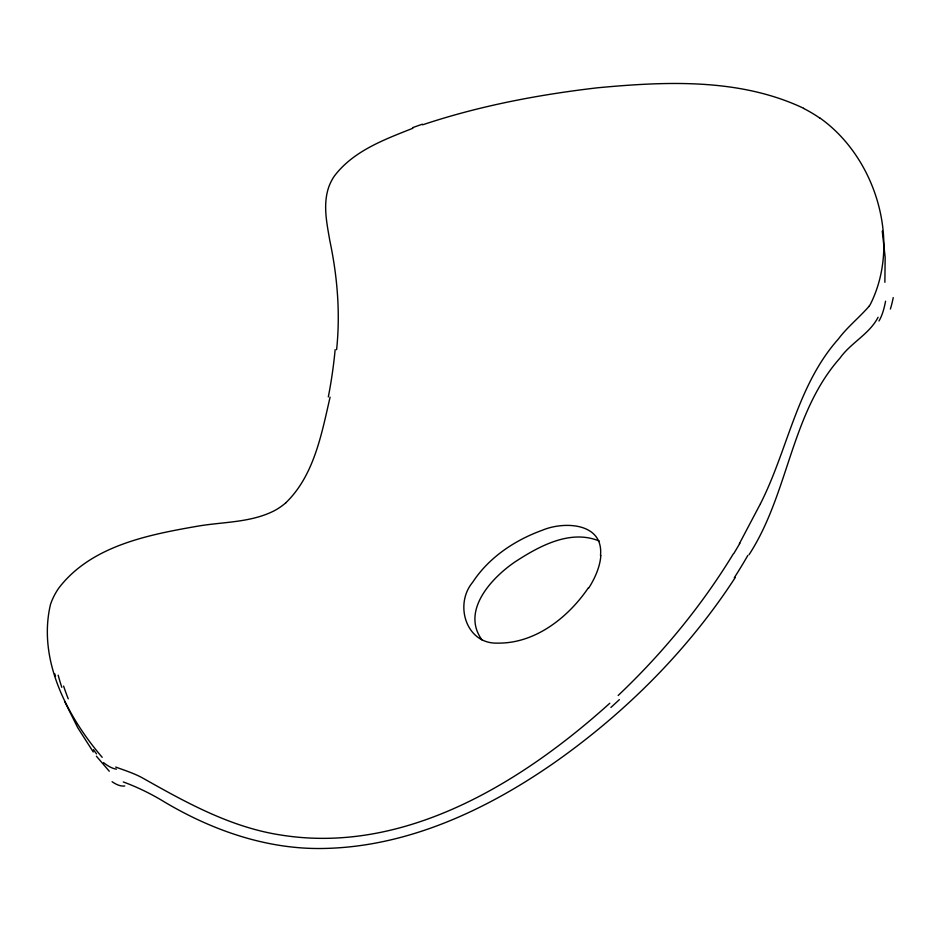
<?xml version="1.0" encoding="UTF-8"?>
<svg xmlns="http://www.w3.org/2000/svg" width="932" height="932" viewBox="0 0 932 932"><rect width="100%" height="100%" fill="white"/><g stroke="black" fill="none" stroke-linecap="round" stroke-linejoin="round"><path stroke-width="1.4" d="M600.499 555.623C603.843 522.561 563.976 521.046 542.261 530.261C514.755 540.199 488.787 557.546 472.629 582.325C454.059 604.46 466.082 644.327 497.711 643.115C535.131 643.639 568.205 617.52 588.313 587.894M884.876 282.303L885.155 257.244L882.255 231.066M336.603 349.698C340.436 313.315 337.419 276.618 329.87 240.91C326.817 223.237 322.717 204.504 328.775 186.994A49.431 44.783 -26.8 0 1 334.192 176.299C353.135 150.972 384.438 139.544 412.829 128.267M330.091 397.137C321.598 433.869 314.177 475.378 285.856 502.744M878.084 317.264C869.428 334.122 850.799 342.801 839.942 358.156C790.709 413.633 788.822 493.564 749.048 554.703M760.512 503.606C787.924 449.55 796.965 385.522 838.334 339.062C847.304 327.062 859.129 317.719 868.892 306.488M760.454 503.723L739.426 543.601M733.461 553.655C701.656 605.847 662.489 653.448 618.161 695.47M735.29 577.467C687.944 650.385 625.267 712.875 554.249 762.76C486.842 809.698 408.321 846.571 324.93 848.435C268.334 849.926 213.148 830.843 164.906 802.231C151.706 794.134 137.82 787.272 123.292 781.96M609.808 703.241C521.559 782.868 404.313 854.97 280.66 834.99C231.078 827.383 186.773 802.941 143.714 778.616C134.895 773.548 125.179 770.554 115.696 767.059M422.615 124.818C479.223 105.899 538.183 94.703 597.389 87.806C666.031 81.387 739.693 77.997 803.559 108.252M599.229 541.026C570.477 529.061 539.197 546.117 515.303 561.716C491.665 577.665 460.792 610.903 482.007 639.946M820.09 118.119C875.94 157.776 901.745 242.367 870.173 304.694A177.872 40.868 -88.7 0 1 868.892 306.383M102.194 757.332C67.034 716.207 37.42 659.67 50.491 604.425A69.119 60.755 -24.1 0 1 58.611 588.313C90.882 545.849 148.083 534.805 197.701 526.172C223.365 521.745 250.918 522.794 274.625 510.573A55.78 49.757 -29.5 0 0 285.879 502.767M109.289 771.242L96.404 756.202M93.27 751.973L77.706 727.659L64.553 701.237M54.825 673.883L55.524 676.341M412.608 127.661A473.188 463.006 -28.5 0 1 422.406 124.201M335.147 349.64A534.409 494.869 -20.6 0 1 328.32 396.916M116.453 769.145A109.498 31.548 67.3 0 1 103.51 762.597M619.349 699.652A508.942 289.141 -61.1 0 1 610.879 707.446M739.845 543.321A155.12 31.164 -54.1 0 1 733.857 553.445M803.477 108.368A135.047 114.287 3.8 0 1 819.985 118.213M893.217 297.576A188.73 62.083 73 0 1 890.375 309.051M885.563 301.187A150.04 35.358 80.4 0 1 878.958 320.992M747.825 555.425A139.532 30.744 -53.8 0 1 734.276 577.747M124.76 785.967A127.323 34.018 69 0 1 112.096 781.715M96.532 753.895A189.627 68.304 73.4 0 1 93.445 749.643M68.246 698.825A299.743 239.804 -60 0 1 63.597 686.068M61.815 687.303A261.671 217.983 -49.5 0 1 58.168 675.164M600.837 555.402A51.062 25.211 -53.1 0 1 588.744 588.045"/></g></svg>
